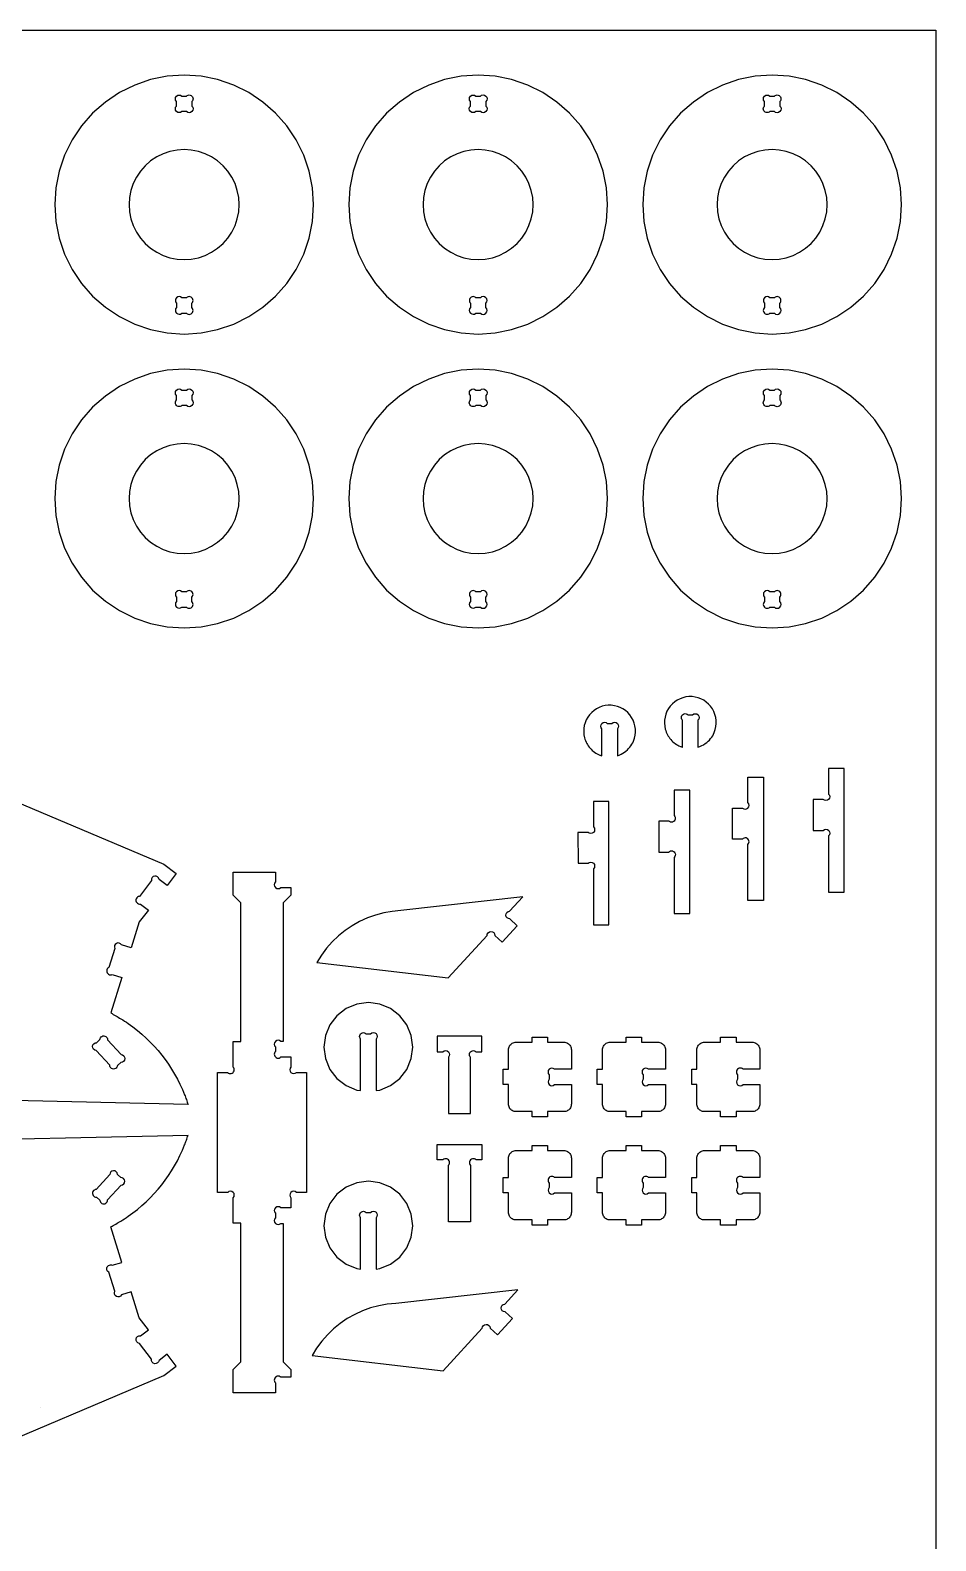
# Model space of a CAD drawing. Extents: x -1526 to 331, y -1653 to 928.
# Drawn here: x -373 to 331, y -247 to 928 of the extents above; entities that cross this region are included whole.
import ezdxf

# ---------------------------------------------------------------- set-up
doc = ezdxf.new("R2010")
doc.units = 0
doc.header["$MEASUREMENT"] = 0
doc.layers.get('0').update_dxf_attribs({"linetype": 'CONTINUOUS'})
doc.layers.add('LAYER_1', color=18, linetype='CONTINUOUS')

msp = doc.modelspace()

# ---------------------------------------------------------------- linework, layer by layer
msp.add_lwpolyline([(-1525.6, -1653.1), (-1525.6, 927.8), (331.1, 927.8), (331.1, -1653.1)], close=True)
at = {"layer": 'LAYER_1'}
for points in [[(-333.2, 730.9), (-324.5, 721), (-314.6, 712.3), (-303.6, 705), (-291.8, 699.2), (-279.4, 695), (-266.5, 692.4), (-253.3, 691.5), (-240.2, 692.4), (-227.3, 695), (-214.8, 699.2), (-203, 705), (-192.1, 712.3), (-182.2, 721), (-173.5, 730.9), (-166.2, 741.8), (-160.4, 753.6), (-156.2, 766.1), (-153.6, 779), (-152.8, 792.1), (-153.6, 805.3), (-156.2, 818.2), (-160.4, 830.6), (-166.2, 842.4), (-173.5, 853.4), (-182.2, 863.3), (-192.1, 871.9), (-203, 879.2), (-214.8, 885.1), (-227.3, 889.3), (-240.2, 891.9), (-253.3, 892.7), (-266.5, 891.9), (-279.4, 889.3), (-291.8, 885.1), (-303.6, 879.2), (-314.6, 871.9), (-324.5, 863.3), (-333.2, 853.4), (-340.5, 842.4), (-346.3, 830.6), (-350.5, 818.2), (-353.1, 805.3), (-353.9, 792.1), (-353.1, 779), (-350.5, 766.1), (-346.3, 753.6), (-340.5, 741.8)], [(-104.6, 730.9), (-95.9, 721), (-86, 712.3), (-75, 705), (-63.2, 699.2), (-50.8, 695), (-37.9, 692.4), (-24.7, 691.5), (-11.6, 692.4), (1.3, 695), (13.8, 699.2), (25.6, 705), (36.5, 712.3), (46.4, 721), (55.1, 730.9), (62.4, 741.8), (68.2, 753.6), (72.4, 766.1), (75, 779), (75.9, 792.1), (75, 805.3), (72.4, 818.2), (68.2, 830.6), (62.4, 842.4), (55.1, 853.4), (46.4, 863.3), (36.5, 871.9), (25.6, 879.2), (13.8, 885.1), (1.3, 889.3), (-11.6, 891.9), (-24.7, 892.7), (-37.9, 891.9), (-50.8, 889.3), (-63.2, 885.1), (-75, 879.2), (-86, 871.9), (-95.9, 863.3), (-104.6, 853.4), (-111.9, 842.4), (-117.7, 830.6), (-121.9, 818.2), (-124.5, 805.3), (-125.3, 792.1), (-124.5, 779), (-121.9, 766.1), (-117.7, 753.6), (-111.9, 741.8)], [(124, 730.9), (132.7, 721), (142.6, 712.3), (153.6, 705), (165.4, 699.2), (177.8, 695), (190.7, 692.4), (203.9, 691.5), (217, 692.4), (229.9, 695), (242.4, 699.2), (254.2, 705), (265.1, 712.3), (275, 721), (283.7, 730.9), (291, 741.8), (296.8, 753.6), (301, 766.1), (303.6, 779), (304.5, 792.1), (303.6, 805.3), (301, 818.2), (296.8, 830.6), (291, 842.4), (283.7, 853.4), (275, 863.3), (265.1, 871.9), (254.2, 879.2), (242.4, 885.1), (229.9, 889.3), (217, 891.9), (203.9, 892.7), (190.7, 891.9), (177.8, 889.3), (165.4, 885.1), (153.6, 879.2), (142.6, 871.9), (132.7, 863.3), (124, 853.4), (116.7, 842.4), (110.9, 830.6), (106.7, 818.2), (104.1, 805.3), (103.3, 792.1), (104.1, 779), (106.7, 766.1), (110.9, 753.6), (116.7, 741.8)], [(-290.4, 770.7), (-287.3, 766.1), (-283.6, 761.9), (-279.4, 758.2), (-274.7, 755.1), (-269.7, 752.6), (-264.4, 750.8), (-258.9, 749.7), (-253.3, 749.4), (-247.8, 749.7), (-242.3, 750.8), (-237, 752.6), (-232, 755.1), (-227.3, 758.2), (-223.1, 761.9), (-219.4, 766.1), (-216.3, 770.7), (-213.8, 775.8), (-212, 781.1), (-210.9, 786.5), (-210.6, 792.1), (-210.9, 797.7), (-212, 803.2), (-213.8, 808.5), (-216.3, 813.5), (-219.4, 818.2), (-223.1, 822.4), (-227.3, 826.1), (-232, 829.2), (-237, 831.7), (-242.3, 833.5), (-247.8, 834.5), (-253.3, 834.9), (-258.9, 834.5), (-264.4, 833.5), (-269.7, 831.7), (-274.7, 829.2), (-279.4, 826.1), (-283.6, 822.4), (-287.3, 818.2), (-290.4, 813.5), (-292.9, 808.5), (-294.7, 803.2), (-295.8, 797.7), (-296.1, 792.1), (-295.8, 786.5), (-294.7, 781.1), (-292.9, 775.8)], [(-61.8, 770.7), (-58.7, 766.1), (-55, 761.9), (-50.8, 758.2), (-46.1, 755.1), (-41.1, 752.6), (-35.8, 750.8), (-30.3, 749.7), (-24.7, 749.4), (-19.2, 749.7), (-13.7, 750.8), (-8.4, 752.6), (-3.4, 755.1), (1.3, 758.2), (5.5, 761.9), (9.2, 766.1), (12.3, 770.7), (14.8, 775.8), (16.6, 781.1), (17.7, 786.5), (18, 792.1), (17.7, 797.7), (16.6, 803.2), (14.8, 808.5), (12.3, 813.5), (9.2, 818.2), (5.5, 822.4), (1.3, 826.1), (-3.4, 829.2), (-8.4, 831.7), (-13.7, 833.5), (-19.2, 834.5), (-24.7, 834.9), (-30.3, 834.5), (-35.8, 833.5), (-41.1, 831.7), (-46.1, 829.2), (-50.8, 826.1), (-55, 822.4), (-58.7, 818.2), (-61.8, 813.5), (-64.3, 808.5), (-66.1, 803.2), (-67.2, 797.7), (-67.5, 792.1), (-67.2, 786.5), (-66.1, 781.1), (-64.3, 775.8)], [(169.9, 766.1), (173.6, 761.9), (177.8, 758.2), (182.5, 755.1), (187.5, 752.6), (192.8, 750.8), (198.3, 749.7), (203.9, 749.4), (209.4, 749.7), (214.9, 750.8), (220.2, 752.6), (225.2, 755.1), (229.9, 758.2), (234.1, 761.9), (237.8, 766.1), (240.9, 770.7), (243.4, 775.8), (245.2, 781.1), (246.3, 786.5), (246.6, 792.1), (246.3, 797.7), (245.2, 803.2), (243.4, 808.5), (240.9, 813.5), (237.8, 818.2), (234.1, 822.4), (229.9, 826.1), (225.2, 829.2), (220.2, 831.7), (214.9, 833.5), (209.4, 834.5), (203.9, 834.9), (198.3, 834.5), (192.8, 833.5), (187.5, 831.7), (182.5, 829.2), (177.8, 826.1), (173.6, 822.4), (169.9, 818.2), (166.8, 813.5), (164.3, 808.5), (162.5, 803.2), (161.4, 797.7), (161.1, 792.1), (161.4, 786.5), (162.5, 781.1), (164.3, 775.8), (166.8, 770.7)], [(-333.2, 502.3), (-324.5, 492.4), (-314.6, 483.7), (-303.6, 476.4), (-291.8, 470.6), (-279.4, 466.4), (-266.5, 463.8), (-253.3, 462.9), (-240.2, 463.8), (-227.3, 466.4), (-214.8, 470.6), (-203, 476.4), (-192.1, 483.7), (-182.2, 492.4), (-173.5, 502.3), (-166.2, 513.2), (-160.4, 525), (-156.2, 537.5), (-153.6, 550.4), (-152.8, 563.5), (-153.6, 576.7), (-156.2, 589.6), (-160.4, 602), (-166.2, 613.8), (-173.5, 624.8), (-182.2, 634.7), (-192.1, 643.3), (-203, 650.6), (-214.8, 656.5), (-227.3, 660.7), (-240.2, 663.3), (-253.3, 664.1), (-266.5, 663.3), (-279.4, 660.7), (-291.8, 656.5), (-303.6, 650.6), (-314.6, 643.3), (-324.5, 634.7), (-333.2, 624.8), (-340.5, 613.8), (-346.3, 602), (-350.5, 589.6), (-353.1, 576.7), (-353.9, 563.5), (-353.1, 550.4), (-350.5, 537.5), (-346.3, 525), (-340.5, 513.2)], [(-95.9, 492.4), (-86, 483.7), (-75, 476.4), (-63.2, 470.6), (-50.8, 466.4), (-37.9, 463.8), (-24.7, 462.9), (-11.6, 463.8), (1.3, 466.4), (13.8, 470.6), (25.6, 476.4), (36.5, 483.7), (46.4, 492.4), (55.1, 502.3), (62.4, 513.2), (68.2, 525), (72.4, 537.5), (75, 550.4), (75.9, 563.5), (75, 576.7), (72.4, 589.6), (68.2, 602), (62.4, 613.8), (55.1, 624.8), (46.4, 634.7), (36.5, 643.3), (25.6, 650.6), (13.8, 656.5), (1.3, 660.7), (-11.6, 663.3), (-24.7, 664.1), (-37.9, 663.3), (-50.8, 660.7), (-63.2, 656.5), (-75, 650.6), (-86, 643.3), (-95.9, 634.7), (-104.6, 624.8), (-111.9, 613.8), (-117.7, 602), (-121.9, 589.6), (-124.5, 576.7), (-125.3, 563.5), (-124.5, 550.4), (-121.9, 537.5), (-117.7, 525), (-111.9, 513.2), (-104.6, 502.3)], [(142.6, 483.7), (153.6, 476.4), (165.4, 470.6), (177.8, 466.4), (190.7, 463.8), (203.9, 462.9), (217, 463.8), (229.9, 466.4), (242.4, 470.6), (254.2, 476.4), (265.1, 483.7), (275, 492.4), (283.7, 502.3), (291, 513.2), (296.8, 525), (301, 537.5), (303.6, 550.4), (304.5, 563.5), (303.6, 576.7), (301, 589.6), (296.8, 602), (291, 613.8), (283.7, 624.8), (275, 634.7), (265.1, 643.3), (254.2, 650.6), (242.4, 656.5), (229.9, 660.7), (217, 663.3), (203.9, 664.1), (190.7, 663.3), (177.8, 660.7), (165.4, 656.5), (153.6, 650.6), (142.6, 643.3), (132.7, 634.7), (124, 624.8), (116.7, 613.8), (110.9, 602), (106.7, 589.6), (104.1, 576.7), (103.3, 563.5), (104.1, 550.4), (106.7, 537.5), (110.9, 525), (116.7, 513.2), (124, 502.3), (132.7, 492.4)], [(-290.4, 542.1), (-287.3, 537.5), (-283.6, 533.3), (-279.4, 529.6), (-274.7, 526.5), (-269.7, 524), (-264.4, 522.2), (-258.9, 521.1), (-253.3, 520.8), (-247.8, 521.1), (-242.3, 522.2), (-237, 524), (-232, 526.5), (-227.3, 529.6), (-223.1, 533.3), (-219.4, 537.5), (-216.3, 542.1), (-213.8, 547.2), (-212, 552.5), (-210.9, 557.9), (-210.6, 563.5), (-210.9, 569.1), (-212, 574.6), (-213.8, 579.9), (-216.3, 584.9), (-219.4, 589.6), (-223.1, 593.8), (-227.3, 597.5), (-232, 600.6), (-237, 603.1), (-242.3, 604.8), (-247.8, 605.9), (-253.3, 606.3), (-258.9, 605.9), (-264.4, 604.8), (-269.7, 603.1), (-274.7, 600.6), (-279.4, 597.5), (-283.6, 593.8), (-287.3, 589.6), (-290.4, 584.9), (-292.9, 579.9), (-294.7, 574.6), (-295.8, 569.1), (-296.1, 563.5), (-295.8, 557.9), (-294.7, 552.5), (-292.9, 547.2)], [(-58.7, 537.5), (-55, 533.3), (-50.8, 529.6), (-46.1, 526.5), (-41.1, 524), (-35.8, 522.2), (-30.3, 521.1), (-24.7, 520.8), (-19.2, 521.1), (-13.7, 522.2), (-8.4, 524), (-3.4, 526.5), (1.3, 529.6), (5.5, 533.3), (9.2, 537.5), (12.3, 542.1), (14.8, 547.2), (16.6, 552.5), (17.7, 557.9), (18, 563.5), (17.7, 569.1), (16.6, 574.6), (14.8, 579.9), (12.3, 584.9), (9.2, 589.6), (5.5, 593.8), (1.3, 597.5), (-3.4, 600.6), (-8.4, 603.1), (-13.7, 604.8), (-19.2, 605.9), (-24.7, 606.3), (-30.3, 605.9), (-35.8, 604.8), (-41.1, 603.1), (-46.1, 600.6), (-50.8, 597.5), (-55, 593.8), (-58.7, 589.6), (-61.8, 584.9), (-64.3, 579.9), (-66.1, 574.6), (-67.2, 569.1), (-67.5, 563.5), (-67.2, 557.9), (-66.1, 552.5), (-64.3, 547.2), (-61.8, 542.1)], [(169.9, 537.5), (173.6, 533.3), (177.8, 529.6), (182.5, 526.5), (187.5, 524), (192.8, 522.2), (198.3, 521.1), (203.9, 520.8), (209.4, 521.1), (214.9, 522.2), (220.2, 524), (225.2, 526.5), (229.9, 529.6), (234.1, 533.3), (237.8, 537.5), (240.9, 542.1), (243.4, 547.2), (245.2, 552.5), (246.3, 557.9), (246.6, 563.5), (246.3, 569.1), (245.2, 574.6), (243.4, 579.9), (240.9, 584.9), (237.8, 589.6), (234.1, 593.8), (229.9, 597.5), (225.2, 600.6), (220.2, 603.1), (214.9, 604.8), (209.4, 605.9), (203.9, 606.3), (198.3, 605.9), (192.8, 604.8), (187.5, 603.1), (182.5, 600.6), (177.8, 597.5), (173.6, 593.8), (169.9, 589.6), (166.8, 584.9), (164.3, 579.9), (162.5, 574.6), (161.4, 569.1), (161.1, 563.5), (161.4, 557.9), (162.5, 552.5), (164.3, 547.2), (166.8, 542.1)]]:
    msp.add_lwpolyline(points, close=True, dxfattribs=at)
for points in [[(-255.1, 876.5), (-251.6, 876.5, -1), (-247.3, 872.3), (-247.3, 868.8, -1), (-251.6, 864.5), (-255.1, 864.5, -1), (-259.3, 868.8), (-259.3, 872.3, -1)], [(-30.7, 868.8), (-30.7, 872.3, -1), (-26.5, 876.5), (-23, 876.5, -1), (-18.7, 872.3), (-18.7, 868.8, -1), (-23, 864.5), (-26.5, 864.5, -1)], [(205.6, 864.5), (202.1, 864.5, -1), (197.9, 868.8), (197.9, 872.3, -1), (202.1, 876.5), (205.6, 876.5, -1), (209.9, 872.3), (209.9, 868.8, -1)], [(-251.6, 719.7), (-255.1, 719.7, 1), (-259.3, 715.5), (-259.3, 712, 1), (-255.1, 707.7), (-251.6, 707.7, 1), (-247.3, 712), (-247.3, 715.5, 1)], [(-26.5, 707.7), (-23, 707.7, 1), (-18.7, 712), (-18.7, 715.5, 1), (-23, 719.7), (-26.5, 719.7, 1), (-30.7, 715.5), (-30.7, 712, 1)], [(205.6, 719.7), (202.1, 719.7, 1), (197.9, 715.5), (197.9, 712, 1), (202.1, 707.7), (205.6, 707.7, 1), (209.9, 712), (209.9, 715.5, 1)], [(-255.1, 647.9), (-251.6, 647.9, -1), (-247.3, 643.7), (-247.3, 640.2, -1), (-251.6, 635.9), (-255.1, 635.9, -1), (-259.3, 640.2), (-259.3, 643.7, -1)], [(-26.5, 647.9), (-23, 647.9, -1), (-18.7, 643.7), (-18.7, 640.2, -1), (-23, 635.9), (-26.5, 635.9, -1), (-30.7, 640.2), (-30.7, 643.7, -1)], [(202.1, 647.9), (205.6, 647.9, -1), (209.9, 643.7), (209.9, 640.2, -1), (205.6, 635.9), (202.1, 635.9, -1), (197.9, 640.2), (197.9, 643.7, -1)], [(-251.6, 491.1), (-255.1, 491.1, 1), (-259.3, 486.9), (-259.3, 483.4, 1), (-255.1, 479.1), (-251.6, 479.1, 1), (-247.3, 483.4), (-247.3, 486.9, 1)], [(-23, 491.1), (-26.5, 491.1, 1), (-30.7, 486.9), (-30.7, 483.4, 1), (-26.5, 479.1), (-23, 479.1, 1), (-18.7, 483.4), (-18.7, 486.9, 1)], [(205.6, 491.1), (202.1, 491.1, 1), (197.9, 486.9), (197.9, 483.4, 1), (202.1, 479.1), (205.6, 479.1, 1), (209.9, 483.4), (209.9, 486.9, 1)], [(71.5, 363.5), (71.5, 384.4, -1), (75.7, 388.7), (79.2, 388.7, -1), (83.5, 384.4), (83.5, 363.5, 0.06972), (89.1, 366.4, 0.143919), (96.1, 375, 0.513852), (78.8, 402.8, 0.513741), (58, 377.5, 0.115135), (62.3, 369.4, 0.11491), (69.8, 364.1, 0.024411), (70.6, 363.8, -0.008136)], [(134.2, 370.2), (134.2, 391.1, -1), (138.5, 395.4), (142, 395.4, -1), (146.2, 391.1), (146.2, 370.2, 0.06972), (151.9, 373, 0.143919), (158.9, 381.7, 0.513852), (141.6, 409.5, 0.513741), (120.8, 384.2, 0.115135), (125.1, 376.1, 0.11491), (132.5, 370.8, 0.024411), (133.4, 370.5, -0.008136)], [(235.8, 305.5), (243.6, 305.5, -1), (247.8, 301.2), (247.8, 257.6), (259.8, 257.6), (259.8, 353.6), (247.8, 353.6), (247.8, 333.8, -1), (243.6, 329.6), (235.8, 329.6)], [(185.1, 250.9), (185.1, 294.6, 1), (180.8, 298.8), (173, 298.8), (173, 322.9), (180.8, 322.9, 1), (185.1, 327.1), (185.1, 346.9), (197.1, 346.9), (197.1, 250.9)], [(115.7, 288.7), (123.5, 288.7, -1), (127.8, 284.5), (127.8, 240.8), (139.8, 240.8), (139.8, 336.8), (127.8, 336.8), (127.7, 317, -1), (123.5, 312.8), (115.7, 312.8)], [(53, 279.9), (60.7, 279.9, -1), (65, 275.7), (65, 232), (77, 232), (77, 328), (65, 328), (65, 308.2, -1), (60.7, 304), (52.9, 304)], [(-215.2, -131.8), (-215.2, -113.8), (-209.2, -107.8), (-209.2, 0), (-215.2, 0), (-215.2, 19.8, 1), (-219.5, 24), (-227.3, 24), (-227.3, 117.3), (-219.6, 117.3, 1), (-215.3, 121.5), (-215.3, 141.4), (-209.2, 141.4), (-209.2, 249.1), (-215.2, 255.1), (-215.2, 273.1), (-182.4, 273.1), (-182.4, 265.4, 1), (-178.1, 261.1), (-170.3, 261.1), (-170.3, 255.1), (-176.4, 249.1), (-176.4, 141.4), (-178.1, 141.4, 1), (-182.4, 137.1), (-182.4, 133.6, 1), (-178.1, 129.3), (-170.3, 129.3), (-170.3, 121.5, 1), (-166.1, 117.3), (-158.3, 117.3), (-158.3, 24), (-166.1, 24, 1), (-170.3, 19.8), (-170.3, 12), (-178.1, 12, 1), (-182.4, 7.8), (-182.4, 4.2, 1), (-178.1, -0.1), (-176.4, -0.1), (-176.4, -107.8), (-170.3, -113.8), (-170.3, -119.8), (-178.1, -119.8, 1), (-182.4, -124.1), (-182.4, -131.8)], [(-150.2, 202.8), (-48.1, 190.8), (-17.8, 223.7, -1), (-11.7, 223.9), (-6, 218.7), (5.7, 231.4), (0, 236.7, -1), (-0.3, 242.7), (10, 253.8), (-84.9, 243.2), (-91.6, 242.5), (-98.1, 241.3), (-104.6, 239.6), (-110.9, 237.4), (-116.9, 234.6), (-122.7, 231.3), (-128.2, 227.6), (-133.4, 223.4), (-138.2, 218.8), (-142.7, 213.8), (-146.6, 208.4)], [(-134.6, 112.6), (-127.4, 107.1), (-119.1, 103.6), (-116.1, 103.2), (-116.1, 143.2, -1), (-111.9, 147.4), (-108.4, 147.4, -1), (-104.1, 143.2), (-104.1, 103.2), (-101.2, 103.6), (-92.9, 107.1), (-85.7, 112.6), (-80.2, 119.7), (-76.8, 128.1), (-75.6, 137), (-76.8, 145.9), (-80.2, 154.3), (-85.7, 161.4), (-92.9, 166.9), (-101.2, 170.4), (-110.1, 171.6), (-119.1, 170.4), (-127.4, 166.9), (-134.6, 161.4), (-140.1, 154.3), (-143.5, 145.9), (-144.7, 137), (-143.5, 128.1), (-140.1, 119.7)], [(-312.9, 142.6), (-302.4, 131.2, -1), (-302.6, 125.1), (-305.2, 122.8, -1), (-311.2, 123), (-321.7, 134.4, -1), (-321.5, 140.4), (-318.9, 142.8, -1)], [(-56.5, 133.4), (-52.1, 133.4, -1), (-47.9, 129.1), (-47.9, 85.4), (-30.6, 85.4), (-30.6, 129.1, -1), (-26.3, 133.4), (-21.9, 133.4), (-21.9, 145.4), (-56.5, 145.4)], [(0.6, 88.5), (0, 89.1), (-0.4, 89.8), (-0.7, 90.5), (-1, 91.2), (-1.2, 92), (-1.2, 92.8), (-1.2, 107.8), (-5.2, 107.8), (-5.2, 119.8), (-1.2, 119.8), (-1.2, 134.8), (-1.2, 135.6), (-1, 136.3), (-0.7, 137.1), (-0.4, 137.8), (0, 138.4), (0.6, 139), (1.1, 139.5), (1.8, 140), (2.5, 140.3), (3.2, 140.6), (4, 140.7), (4.8, 140.8), (17.3, 140.8), (17.3, 144.8), (29.3, 144.8), (29.3, 140.8), (41.8, 140.8), (42.6, 140.7), (43.4, 140.6), (44.1, 140.3), (44.8, 140), (45.5, 139.5), (46, 139), (46.6, 138.4), (47, 137.8), (47.3, 137.1), (47.6, 136.3), (47.7, 135.6), (47.8, 134.8), (47.8, 119.8), (34.7, 119.8, 1), (30.5, 115.5), (30.5, 112, 1), (34.7, 107.8), (47.8, 107.8), (47.8, 92.8), (47.7, 92), (47.6, 91.2), (47.3, 90.5), (47, 89.8), (46.6, 89.1), (46, 88.5), (45.5, 88), (44.8, 87.6), (44.1, 87.2), (43.4, 87), (42.6, 86.8), (41.8, 86.8), (29.3, 86.8), (29.3, 82.8), (17.3, 82.8), (17.3, 86.8), (4.8, 86.8), (4, 86.8), (3.2, 87), (2.5, 87.2), (1.8, 87.6), (1.1, 88)], [(73.7, 88.5), (73.2, 89.1), (72.7, 89.8), (72.4, 90.5), (72.1, 91.2), (72, 92), (71.9, 92.8), (71.9, 107.8), (67.9, 107.8), (67.9, 119.8), (71.9, 119.8), (71.9, 134.8), (72, 135.6), (72.1, 136.3), (72.4, 137.1), (72.7, 137.8), (73.2, 138.4), (73.7, 139), (74.3, 139.5), (74.9, 140), (75.6, 140.3), (76.4, 140.6), (77.1, 140.7), (77.9, 140.8), (90.4, 140.8), (90.4, 144.8), (102.4, 144.8), (102.4, 140.8), (114.9, 140.8), (115.7, 140.7), (116.5, 140.6), (117.2, 140.3), (117.9, 140), (118.6, 139.5), (119.2, 139), (119.7, 138.4), (120.1, 137.8), (120.5, 137.1), (120.7, 136.3), (120.9, 135.6), (120.9, 134.8), (120.9, 119.8), (107.8, 119.8, 1), (103.6, 115.5), (103.6, 112, 1), (107.8, 107.8), (120.9, 107.8), (120.9, 92.8), (120.9, 92), (120.7, 91.2), (120.5, 90.5), (120.1, 89.8), (119.7, 89.1), (119.2, 88.5), (118.6, 88), (117.9, 87.6), (117.2, 87.2), (116.5, 87), (115.7, 86.8), (114.9, 86.8), (102.4, 86.8), (102.4, 82.8), (90.4, 82.8), (90.4, 86.8), (77.9, 86.8), (77.1, 86.8), (76.4, 87), (75.6, 87.2), (74.9, 87.6), (74.3, 88)], [(147.1, 88.5), (146.6, 89.1), (146.1, 89.8), (145.8, 90.5), (145.5, 91.2), (145.4, 92), (145.3, 92.8), (145.3, 107.8), (141.3, 107.8), (141.3, 119.8), (145.3, 119.8), (145.3, 134.8), (145.4, 135.6), (145.5, 136.3), (145.8, 137.1), (146.1, 137.8), (146.6, 138.4), (147.1, 139), (147.7, 139.5), (148.3, 140), (149, 140.3), (149.8, 140.6), (150.6, 140.7), (151.3, 140.8), (163.8, 140.8), (163.8, 144.8), (175.9, 144.8), (175.9, 140.8), (188.3, 140.8), (189.1, 140.7), (189.9, 140.6), (190.6, 140.3), (191.3, 140), (192, 139.5), (192.6, 139), (193.1, 138.4), (193.5, 137.8), (193.9, 137.1), (194.1, 136.3), (194.3, 135.6), (194.3, 134.8), (194.3, 119.8), (181.3, 119.8, 1), (177, 115.5), (177, 112, 1), (181.3, 107.8), (194.3, 107.8), (194.3, 92.8), (194.3, 92), (194.1, 91.2), (193.9, 90.5), (193.5, 89.8), (193.1, 89.1), (192.6, 88.5), (192, 88), (191.3, 87.6), (190.6, 87.2), (189.9, 87), (189.1, 86.8), (188.3, 86.8), (175.9, 86.8), (175.9, 82.8), (163.8, 82.8), (163.8, 86.8), (151.3, 86.8), (150.6, 86.8), (149.8, 87), (149, 87.2), (148.3, 87.6), (147.7, 88)], [(-47.9, 1.2), (-47.9, 45, 1), (-52.1, 49.3), (-56.5, 49.3), (-56.5, 61.3), (-21.9, 61.3), (-21.9, 49.3), (-26.3, 49.3, 1), (-30.6, 45), (-30.6, 1.2)], [(0.6, 4.3), (0, 4.9), (-0.4, 5.6), (-0.7, 6.3), (-1, 7), (-1.2, 7.8), (-1.2, 8.6), (-1.2, 23.6), (-5.2, 23.6), (-5.2, 35.6), (-1.2, 35.6), (-1.2, 50.6), (-1.2, 51.3), (-1, 52.1), (-0.7, 52.9), (-0.4, 53.6), (0, 54.2), (0.6, 54.8), (1.1, 55.3), (1.8, 55.8), (2.5, 56.1), (3.2, 56.4), (4, 56.5), (4.8, 56.6), (17.3, 56.6), (17.3, 60.6), (29.3, 60.6), (29.3, 56.6), (41.8, 56.6), (42.6, 56.5), (43.4, 56.4), (44.1, 56.1), (44.8, 55.8), (45.5, 55.3), (46, 54.8), (46.6, 54.2), (47, 53.6), (47.3, 52.9), (47.6, 52.1), (47.7, 51.3), (47.8, 50.6), (47.8, 35.6), (34.7, 35.6, 1), (30.5, 31.3), (30.5, 27.8, 1), (34.7, 23.6), (47.8, 23.6), (47.8, 8.6), (47.7, 7.8), (47.6, 7), (47.3, 6.3), (47, 5.6), (46.6, 4.9), (46, 4.3), (45.5, 3.8), (44.8, 3.4), (44.1, 3), (43.4, 2.8), (42.6, 2.6), (41.8, 2.6), (29.3, 2.6), (29.3, -1.4), (17.3, -1.4), (17.3, 2.6), (4.8, 2.6), (4, 2.6), (3.2, 2.8), (2.5, 3), (1.8, 3.4), (1.1, 3.8)], [(73.7, 4.3), (73.2, 4.9), (72.7, 5.6), (72.4, 6.3), (72.1, 7), (72, 7.8), (71.9, 8.6), (71.9, 23.6), (67.9, 23.6), (67.9, 35.6), (71.9, 35.6), (71.9, 50.6), (72, 51.3), (72.1, 52.1), (72.4, 52.9), (72.7, 53.6), (73.2, 54.2), (73.7, 54.8), (74.3, 55.3), (74.9, 55.8), (75.6, 56.1), (76.4, 56.4), (77.1, 56.5), (77.9, 56.6), (90.4, 56.6), (90.4, 60.6), (102.4, 60.6), (102.4, 56.6), (114.9, 56.6), (115.7, 56.5), (116.5, 56.4), (117.2, 56.1), (117.9, 55.8), (118.6, 55.3), (119.2, 54.8), (119.7, 54.2), (120.1, 53.6), (120.5, 52.9), (120.7, 52.1), (120.9, 51.3), (120.9, 50.6), (120.9, 35.6), (107.8, 35.6, 1), (103.6, 31.3), (103.6, 27.8, 1), (107.8, 23.6), (120.9, 23.6), (120.9, 8.6), (120.9, 7.8), (120.7, 7), (120.5, 6.3), (120.1, 5.6), (119.7, 4.9), (119.2, 4.3), (118.6, 3.8), (117.9, 3.4), (117.2, 3), (116.5, 2.8), (115.7, 2.6), (114.9, 2.6), (102.4, 2.6), (102.4, -1.4), (90.4, -1.4), (90.4, 2.6), (77.9, 2.6), (77.1, 2.6), (76.4, 2.8), (75.6, 3), (74.9, 3.4), (74.3, 3.8)], [(147.1, 4.3), (146.6, 4.9), (146.1, 5.6), (145.8, 6.3), (145.5, 7), (145.4, 7.8), (145.3, 8.6), (145.3, 23.6), (141.3, 23.6), (141.3, 35.6), (145.3, 35.6), (145.3, 50.6), (145.4, 51.3), (145.5, 52.1), (145.8, 52.9), (146.1, 53.6), (146.6, 54.2), (147.1, 54.8), (147.7, 55.3), (148.3, 55.8), (149, 56.1), (149.8, 56.4), (150.6, 56.5), (151.3, 56.6), (163.8, 56.6), (163.8, 60.6), (175.9, 60.6), (175.9, 56.6), (188.3, 56.6), (189.1, 56.5), (189.9, 56.4), (190.6, 56.1), (191.3, 55.8), (192, 55.3), (192.6, 54.8), (193.1, 54.2), (193.5, 53.6), (193.9, 52.9), (194.1, 52.1), (194.3, 51.3), (194.3, 50.6), (194.3, 35.6), (181.3, 35.6, 1), (177, 31.3), (177, 27.8, 1), (181.3, 23.6), (194.3, 23.6), (194.3, 8.6), (194.3, 7.8), (194.1, 7), (193.9, 6.3), (193.5, 5.6), (193.1, 4.9), (192.6, 4.3), (192, 3.8), (191.3, 3.4), (190.6, 3), (189.9, 2.8), (189.1, 2.6), (188.3, 2.6), (175.9, 2.6), (175.9, -1.4), (163.8, -1.4), (163.8, 2.6), (151.3, 2.6), (150.6, 2.6), (149.8, 2.8), (149, 3), (148.3, 3.4), (147.7, 3.8)], [(-312.9, 18.2), (-302.4, 29.6, 1), (-302.6, 35.6), (-305.2, 38, 1), (-311.2, 37.8), (-321.7, 26.3, 1), (-321.5, 20.3), (-318.9, 17.9, 1)], [(-134.6, -26.3), (-127.4, -31.8), (-119.1, -35.3), (-116.1, -35.6), (-116.1, 4.3, -1), (-111.9, 8.5), (-108.4, 8.5, -1), (-104.1, 4.3), (-104.1, -35.6), (-101.2, -35.3), (-92.9, -31.8), (-85.7, -26.3), (-80.2, -19.2), (-76.8, -10.8), (-75.6, -1.9), (-76.8, 7.1), (-80.2, 15.4), (-85.7, 22.6), (-92.9, 28.1), (-101.2, 31.5), (-110.1, 32.7), (-119.1, 31.5), (-127.4, 28.1), (-134.6, 22.6), (-140.1, 15.4), (-143.5, 7.1), (-144.7, -1.9), (-143.5, -10.8), (-140.1, -19.2)], [(-150.4, -97), (-153.9, -102.7), (-51.9, -114.7), (-21.5, -81.7, -1), (-15.5, -81.5), (-9.8, -86.8), (1.9, -74), (-3.8, -68.8, -1), (-4, -62.8), (6.2, -51.7), (-88.7, -62.3), (-95.4, -62.9), (-101.9, -64.1), (-108.4, -65.8), (-114.6, -68.1), (-120.7, -70.9), (-126.5, -74.1), (-132, -77.9), (-137.2, -82.1), (-142, -86.7), (-146.4, -91.7)]]:
    msp.add_lwpolyline(points, format="xyb", close=True, dxfattribs=at)
for points in [[(-422, 343.9), (-269.1, 279.2), (-259.6, 271.9), (-266.6, 262.6), (-272.8, 267.4, 1), (-278.8, 266.6), (-288.2, 254.2, 1), (-287.4, 248.2), (-281.2, 243.5), (-288.3, 234.3), (-294.6, 214.1), (-302, 216.4, 1), (-307.3, 213.6), (-312, 198.8, 1), (-309.2, 193.5), (-301.8, 191.2), (-310.4, 163.6, -0.005678), (-302.6, 159, -0.018659), (-296.8, 155.3, -0.147057), (-253, 99.9, -0.012168), (-251.6, 96.2, 0.004056), (-250.3, 92.4), (-465.3, 97.3, -0.114036)], [(-422, -183.1), (-269.1, -118.4), (-259.6, -111.1), (-266.6, -101.9), (-272.8, -106.6, -1), (-278.8, -105.8), (-288.2, -93.4, -1), (-287.4, -87.5), (-281.2, -82.8), (-288.3, -73.5), (-294.6, -53.4), (-302, -55.7, -1), (-307.3, -52.9), (-312, -38, -1), (-309.2, -32.7), (-301.8, -30.4), (-310.4, -2.8, 0.005678), (-302.6, 1.7, 0.018659), (-296.8, 5.4, 0.147057), (-253, 60.9, 0.012168), (-251.6, 64.6, -0.004056), (-250.3, 68.3), (-465.3, 63.5, 0.114036)]]:
    msp.add_lwpolyline(points, format="xyb", dxfattribs=at)
msp.add_lwpolyline([(-364.8, -143), (-364.7, -143)], dxfattribs=at)

doc.saveas('drawing.dxf')
